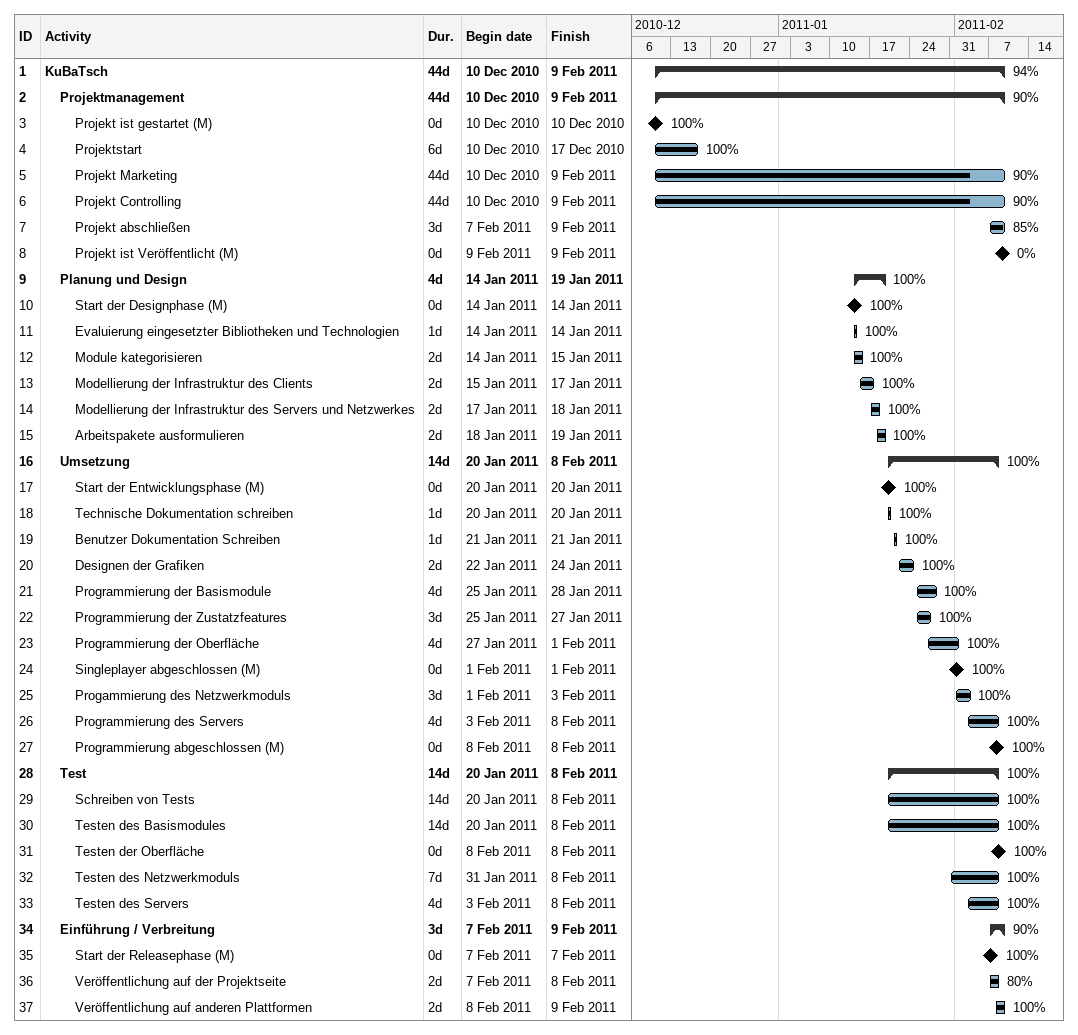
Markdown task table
| ID | Level | Task | Duration | Start | Finish | % complete |
|---|---|---|---|---|---|---|
| 1 | 1 | **KuBaTsch** | 44d | 2010-12-10 | 2011-02-09 | 94 |
| 2 | 2 | **Projektmanagement** | 44d | 2010-12-10 | 2011-02-09 | 90 |
| 3 | 3 | Projekt ist gestartet (M) | 0d | 2010-12-10 | 2010-12-10 | 100 |
| 4 | 3 | Projektstart | 6d | 2010-12-10 | 2010-12-17 | 100 |
| 5 | 3 | Projekt Marketing | 44d | 2010-12-10 | 2011-02-09 | 90 |
| 6 | 3 | Projekt Controlling | 44d | 2010-12-10 | 2011-02-09 | 90 |
| 7 | 3 | Projekt abschließen | 3d | 2011-02-07 | 2011-02-09 | 85 |
| 8 | 3 | Projekt ist Veröffentlicht (M) | 0d | 2011-02-09 | 2011-02-09 | 0 |
| 9 | 2 | **Planung und Design** | 4d | 2011-01-14 | 2011-01-19 | 100 |
| 10 | 3 | Start der Designphase (M) | 0d | 2011-01-14 | 2011-01-14 | 100 |
| 11 | 3 | Evaluierung eingesetzter Bibliotheken und Technologien | 1d | 2011-01-14 | 2011-01-14 | 100 |
| 12 | 3 | Module kategorisieren | 2d | 2011-01-14 | 2011-01-15 | 100 |
| 13 | 3 | Modellierung der Infrastruktur des Clients | 2d | 2011-01-15 | 2011-01-17 | 100 |
| 14 | 3 | Modellierung der Infrastruktur des Servers und Netzwerkes | 2d | 2011-01-17 | 2011-01-18 | 100 |
| 15 | 3 | Arbeitspakete ausformulieren | 2d | 2011-01-18 | 2011-01-19 | 100 |
| 16 | 2 | **Umsetzung** | 14d | 2011-01-20 | 2011-02-08 | 100 |
| 17 | 3 | Start der Entwicklungsphase (M) | 0d | 2011-01-20 | 2011-01-20 | 100 |
| 18 | 3 | Technische Dokumentation schreiben | 1d | 2011-01-20 | 2011-01-20 | 100 |
| 19 | 3 | Benutzer Dokumentation Schreiben | 1d | 2011-01-21 | 2011-01-21 | 100 |
| 20 | 3 | Designen der Grafiken | 2d | 2011-01-22 | 2011-01-24 | 100 |
| 21 | 3 | Programmierung der Basismodule | 4d | 2011-01-25 | 2011-01-28 | 100 |
| 22 | 3 | Programmierung der Zustatzfeatures | 3d | 2011-01-25 | 2011-01-27 | 100 |
| 23 | 3 | Programmierung der Oberfläche | 4d | 2011-01-27 | 2011-02-01 | 100 |
| 24 | 3 | Singleplayer abgeschlossen (M) | 0d | 2011-02-01 | 2011-02-01 | 100 |
| 25 | 3 | Progammierung des Netzwerkmoduls | 3d | 2011-02-01 | 2011-02-03 | 100 |
| 26 | 3 | Programmierung des Servers | 4d | 2011-02-03 | 2011-02-08 | 100 |
| 27 | 3 | Programmierung abgeschlossen (M) | 0d | 2011-02-08 | 2011-02-08 | 100 |
| 28 | 2 | **Test** | 14d | 2011-01-20 | 2011-02-08 | 100 |
| 29 | 3 | Schreiben von Tests | 14d | 2011-01-20 | 2011-02-08 | 100 |
| 30 | 3 | Testen des Basismodules | 14d | 2011-01-20 | 2011-02-08 | 100 |
| 31 | 3 | Testen der Oberfläche | 0d | 2011-02-08 | 2011-02-08 | 100 |
| 32 | 3 | Testen des Netzwerkmoduls | 7d | 2011-01-31 | 2011-02-08 | 100 |
| 33 | 3 | Testen des Servers | 4d | 2011-02-03 | 2011-02-08 | 100 |
| 34 | 2 | **Einführung / Verbreitung** | 3d | 2011-02-07 | 2011-02-09 | 90 |
| 35 | 3 | Start der Releasephase (M) | 0d | 2011-02-07 | 2011-02-07 | 100 |
| 36 | 3 | Veröffentlichung auf der Projektseite | 2d | 2011-02-07 | 2011-02-08 | 80 |
| 37 | 3 | Veröffentlichung auf anderen Plattformen | 2d | 2011-02-08 | 2011-02-09 | 100 |
